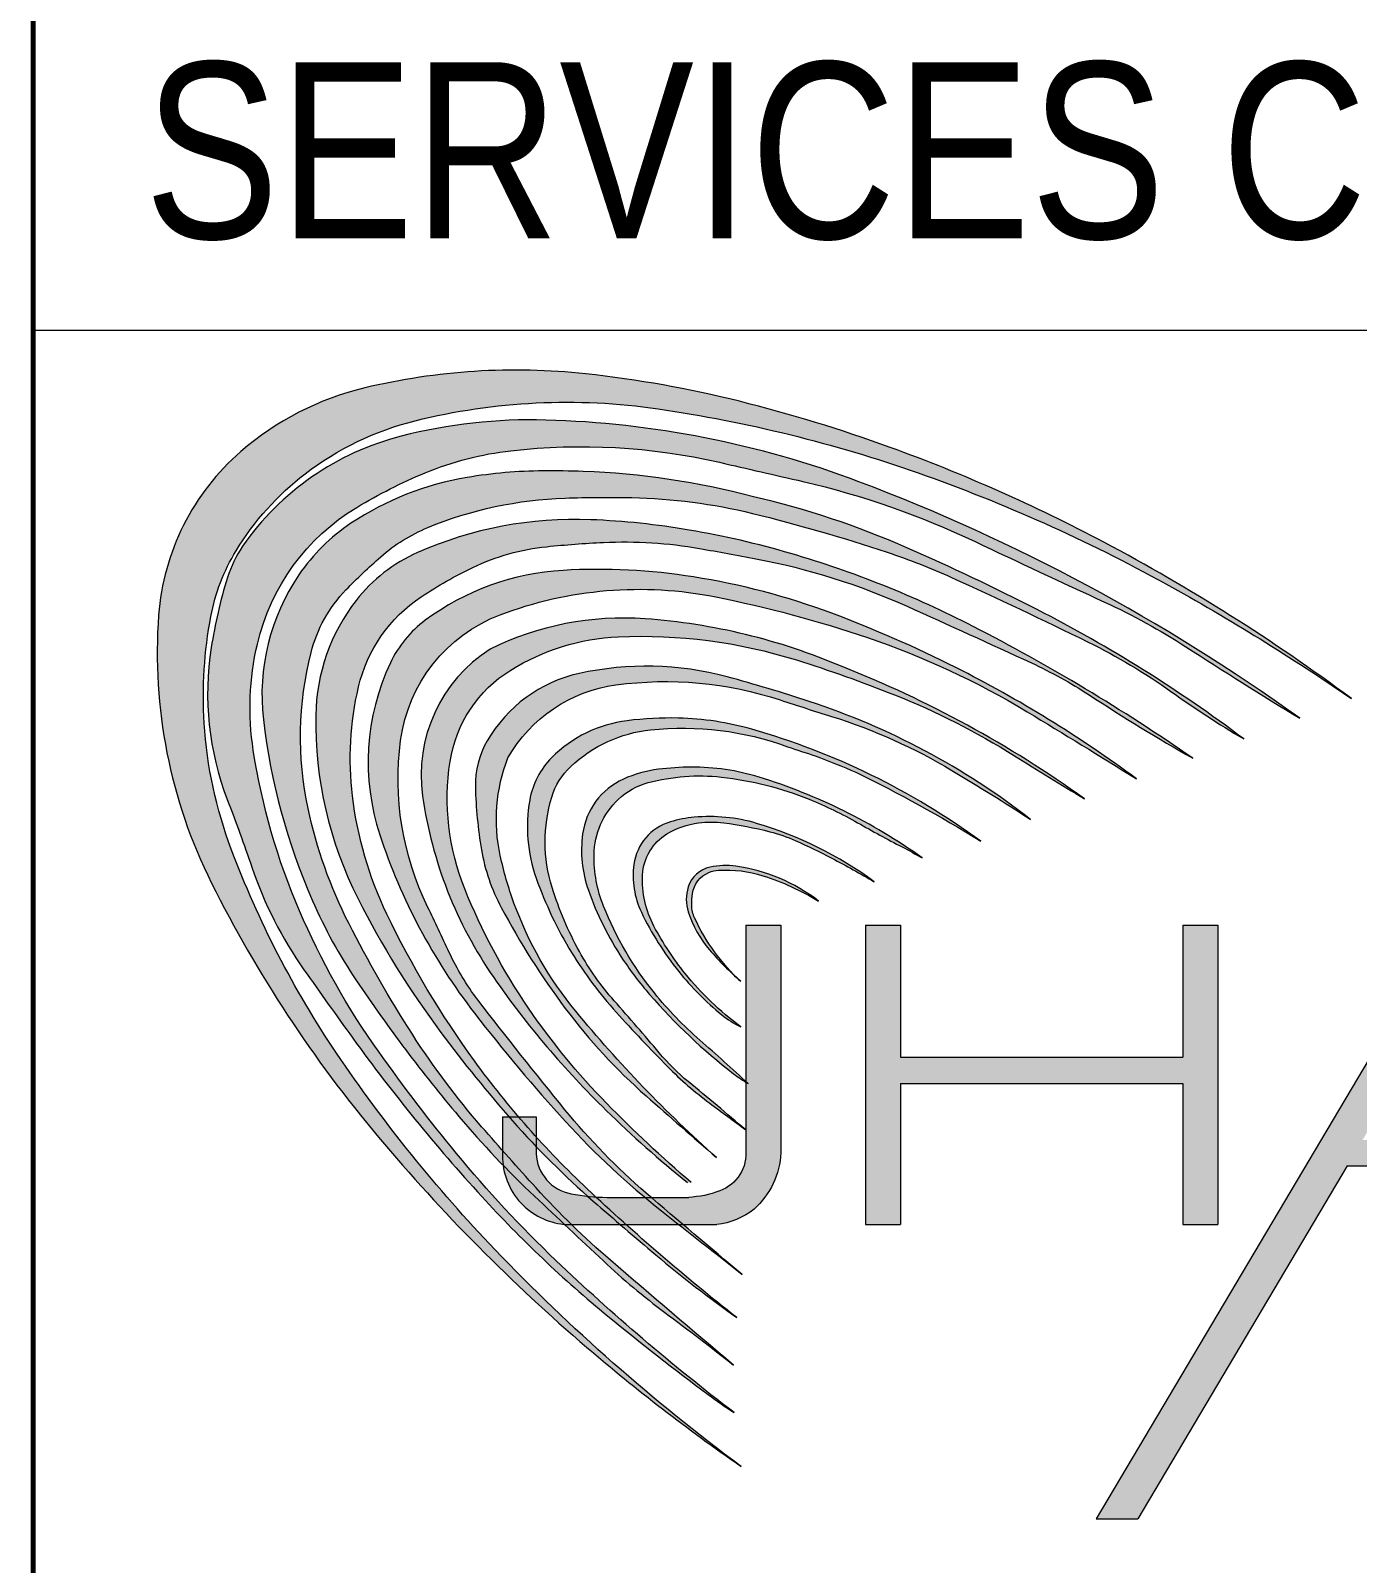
# Model space of a CAD drawing. Header units: millimetres. Extents: x 1112055 to 3390982, y -148532 to 766891.
# Drawn here: x 2588501 to 2590756, y 347184 to 349789 of the extents above; entities that cross this region are included whole.
import ezdxf

# ---------------------------------------------------------------- set-up
doc = ezdxf.new("R2010")
doc.units = ezdxf.units.MM
doc.layers.add('B TITLE BLOCK', color=250, linetype='Continuous', lineweight=0)
doc.layers.add('P_TITLE BLOCK TEXT', color=7, linetype='Continuous', lineweight=9)
doc.layers.add('FORMAT TEXT', color=7, linetype='Continuous')
doc.styles.add('SWINC', font='swissc.ttf')

msp = doc.modelspace()

# ---------------------------------------------------------------- hatches: boundary and pattern name
at = {"layer": 'P_TITLE BLOCK TEXT'}
h = msp.add_hatch(color=132, dxfattribs=at)
edge = h.paths.add_edge_path()
edge.add_arc((2588782.150904506, 346008.5880780807), 3294.831882161956, 53.40738024925768, 62.06814965141446)
edge.add_arc((2588985.570584349, 346392.2650954843), 2860.56512102442, 62.06814965141255, 70.03317482809845)
edge.add_arc((2589079.788888249, 346651.5948575062), 2584.650253247145, 70.03317482809624, 75.97859343030217)
edge.add_arc((2589234.749149496, 347272.1187753329), 1945.070222947832, 75.97859343029504, 83.7960061142994)
edge.add_arc((2589325.784611135, 348109.5707364266), 1102.684775295024, 83.79600611433271, 103.4628344697669)
edge.add_arc((2589185.181802552, 348696.9016765479), 498.7586349412244, 103.4628344698398, 130.8945988032239)
edge.add_arc((2589125.915626573, 348765.3334555998), 408.2302526531981, 130.8945988031885, 175.7468558291773)
edge.add_arc((2589588.607413733, 348730.9239853006), 872.1997576332254, 175.746855829192, 206.5994891066179)
edge.add_arc((2590784.16680459, 349329.6021974377), 2209.277862591731, 206.5994891066208, 220.0351460704732)
edge.add_arc((2591438.415856379, 349879.2665825957), 3063.77933015601, 220.0351460704701, 229.4516176688158)
edge.add_arc((2591585.202859681, 350050.8384967225), 3289.574250511918, 229.451617668814, 235.2209120167644)
edge.add_arc((2591666.300317936, 349992.3962151041), 3289.35013327552, 223.75051035085, 233.4797225032668, ccw=False)
edge.add_arc((2591113.156054673, 349462.8663373382), 2523.60182774345, 214.0067101927376, 223.7505103507841, ccw=False)
edge.add_arc((2590407.194274182, 348986.5688000021), 1671.990778263292, 200.6184789275923, 214.0067101927408, ccw=False)
edge.add_arc((2589533.475038627, 348657.8376886834), 738.4762116299345, 183.5449206794397, 200.6184789276088, ccw=False)
edge.add_arc((2589531.208212229, 348657.697259691), 736.2050396320735, 169.3544634026401, 183.5449206794448, ccw=False)
edge.add_arc((2589134.352997432, 348732.2931956454), 332.3998698130462, 148.6346277784486, 169.3544634026329, ccw=False)
edge.add_arc((2589259.807745783, 348655.8193229778), 479.3255213661527, 127.5536660419794, 148.6346277784788, ccw=False)
edge.add_arc((2589277.398772439, 348632.9386569636), 508.1867253707376, 103.94398023848731, 127.5536660419516, ccw=False)
edge.add_arc((2589412.85785209, 348087.3700958235), 1070.320354641527, 81.67138494385972, 103.9439802384972, ccw=False)
edge.add_arc((2589224.970790174, 346803.9386975692), 2367.431645955306, 70.63499127281801, 81.67138494385239, ccw=False)
edge.add_arc((2589088.697239419, 346416.21335333), 2778.407829208484, 61.11113101054349, 70.6349912728283, ccw=False)
edge.add_arc((2588618.46216991, 345563.9927231825), 3751.753103535807, 55.4482390634318, 61.11113101054292, ccw=False)
h = msp.add_hatch(color=132, dxfattribs=at)
edge = h.paths.add_edge_path()
edge.add_arc((2588762.98785716, 345987.7163046324), 3244.032559525483, 54.2476176802861, 69.31180215863084)
edge.add_arc((2589331.470329627, 347493.0992398403), 1634.886791382838, 69.31180215862862, 88.41161020678418)
edge.add_arc((2589352.021766569, 348234.2327656434), 893.4683773739292, 88.41161020676854, 104.299162341918)
edge.add_arc((2589247.522800331, 348644.2235860141), 470.3696811656284, 104.2991623419577, 145.1882889090288)
edge.add_arc((2589060.757208884, 348783.4958964319), 237.6467064481397, 147.0513518631134, 161.3344706506114)
edge.add_arc((2589698.789177739, 348598.9033759296), 901.6743020117268, 163.1975336048336, 170.9660011900473)
edge.add_arc((2589301.448547142, 348662.0776651453), 499.3428869503619, 170.9660011900535, 201.0952379920816)
edge.add_arc((2585990.277649617, 347384.7193170546), 3049.670646697038, 18.79786891564919, 21.095237992080513, ccw=False)
edge.add_arc((2589530.562756871, 348589.7837387157), 690.0885569076004, 198.7978689156404, 215.0918986736582)
edge.add_arc((2597409.373078293, 354125.4402530124), 10319.16666050707, 215.091898673657, 215.8857887100316)
edge.add_arc((2591504.573902846, 349853.3101331331), 3030.974219063337, 215.8857887100279, 222.4444580678758)
edge.add_arc((2590800.940228292, 349209.8023738973), 2077.453068718892, 222.444458067876, 230.6113169813304)
edge.add_arc((2592376.458100867, 351128.6418275333), 4560.234052943814, 230.6113169813325, 233.3279145232606)
edge.add_arc((2590149.829737878, 348138.3513504626), 832.0024340529023, 233.3279145232798, 237.0330179159908)
edge.add_arc((2591924.19167982, 350355.8565506134), 3668.836865788971, 226.396320609743, 232.62480690978862, ccw=False)
edge.add_arc((2590794.535686553, 349169.753424311), 2030.861502923188, 219.3977118789385, 226.3963206098008, ccw=False)
edge.add_arc((2591670.420656253, 349889.1548722544), 3164.313276694834, 215.4741100902666, 219.3977118789339, ccw=False)
edge.add_arc((2590149.787416512, 348805.5341067904), 1297.080186491167, 203.2559197460728, 215.4741100902674, ccw=False)
edge.add_arc((2589995.168557673, 348739.0856778616), 1128.787628080866, 188.8184660672456, 203.2559197460744, ccw=False)
edge.add_arc((2589347.586399939, 348638.6209389874), 473.4588443600007, 166.8091135261326, 188.8184660672515, ccw=False)
edge.add_arc((2589246.714513353, 348662.2632995728), 369.8533487658024, 121.1077422017205, 166.8091135260995, ccw=False)
edge.add_arc((2589501.79365558, 348239.5429316741), 863.5717687465384, 112.4718728956214, 121.10774220173971, ccw=False)
edge.add_arc((2589379.284704727, 348535.7168576633), 543.0605560453265, 96.52507807220661, 112.4718728955431, ccw=False)
edge.add_arc((2589437.128614762, 348029.9954720102), 1052.079256912752, 77.10621375622361, 96.52507807220258, ccw=False)
edge.add_arc((2576028.779972215, 289456.881308481), 61140.29370978149, 76.96954675787367, 77.10621375622361, ccw=False)
edge.add_arc((2589490.073493, 347623.0832265029), 1436.747175082146, 64.59019371594559, 76.96954675787362, ccw=False)
edge.add_arc((2598894.793450112, 367420.6318874228), 20481.09237295829, 244.5901937159455, 245.2703384407892)
edge.add_arc((2589860.299268488, 347804.9880989332), 1115.100957232093, 57.15566881064939, 65.27033844077931, ccw=False)
edge.add_arc((2595438.467011481, 356445.9199608318), 9169.920132239771, 237.1556688106475, 238.5822244072819)
h = msp.add_hatch(color=132, dxfattribs=at)
edge = h.paths.add_edge_path()
edge.add_arc((2589114.452402453, 346661.4925595743), 2408.411228814119, 53.01612924513843, 62.88470590878565)
edge.add_arc((2588344.699134403, 345158.2523886951), 4097.272118597428, 62.88470590886767, 66.31099627690693)
edge.add_arc((2589393.459096299, 347548.6406460648), 1486.936224764381, 66.31099627691509, 76.9171029981941)
edge.add_arc((2589392.895188595, 347723.8759947796), 1316.991160443424, 75.16724703513815, 87.92433128887261)
edge.add_arc((2589384.541859417, 347493.3955197948), 1547.62296105737, 87.92433128887251, 90.44793256673738)
edge.add_arc((2589378.892653953, 348215.9798110217), 825.0165872663348, 90.44793256671844, 99.46315152081395)
edge.add_arc((2589326.666944513, 348529.3061008167), 507.3675850527861, 99.46315152081914, 123.6125298632298)
edge.add_arc((2589225.389192176, 348681.6690738741), 324.4149718585296, 123.6125298633053, 145.7118384992442)
edge.add_arc((2589256.569722442, 348660.408597396), 362.1539878447131, 145.7118384992209, 186.6728121483949)
edge.add_arc((2589970.0550281, 348743.8806434157), 1080.505478320134, 186.6728121483796, 203.6550427976609)
edge.add_arc((2589773.690822124, 348657.8664874024), 866.128855472154, 203.6550427976902, 213.9289290409071)
edge.add_arc((2591265.601308477, 349661.4825156862), 2664.19504766718, 213.9289290409087, 220.1424188926592)
edge.add_arc((2590457.945594187, 348980.3506656359), 1607.668498088226, 220.1424188926511, 226.815272252253)
edge.add_arc((2462436.973294669, 212579.0204873038), 185461.0146718512, 46.765628140033584, 46.81527225225312, ccw=False)
edge.add_arc((2590280.822290519, 348555.3324352558), 1176.621235380442, 226.7656281400085, 233.4091527490843)
edge.add_arc((2586800.880465264, 343868.0226578032), 4661.26091972926, 51.60004897864178, 53.40915274908309, ccw=False)
edge.add_arc((2604141.027281797, 364699.2935163985), 22444.27954750775, 229.2381174641755, 229.9402789040416, ccw=False)
edge.add_arc((2590442.099010327, 348807.570595168), 1463.157242160204, 222.3327286225255, 229.2381174643248, ccw=False)
edge.add_arc((2593662.91480612, 351741.6523302847), 5820.047190131481, 220.9611253449949, 222.332728622525, ccw=False)
edge.add_arc((2590307.557080043, 348828.8789005561), 1376.774238479745, 212.7878394635956, 220.9611253449969, ccw=False)
edge.add_arc((2590916.855240686, 349221.3617677363), 2101.541131767662, 206.8507668105024, 212.7878394635885, ccw=False)
edge.add_arc((2589761.820837254, 348636.6267782188), 806.9294212149398, 192.1376993457801, 206.8507668105005, ccw=False)
edge.add_arc((2589540.305639073, 348588.9855622826), 580.3490414823364, 165.7026492173356, 192.137699345802, ccw=False)
edge.add_arc((2589208.187641109, 348673.6250245527), 237.6156127902702, 135.9985851138325, 165.702649217316, ccw=False)
edge.add_arc((2589742.05180032, 348158.0529203607), 979.7918284640837, 131.2171625217567, 135.9985851138116, ccw=False)
edge.add_arc((2589285.641937542, 348679.0907117465), 287.1228289353871, 112.3874090602524, 131.2171625218077, ccw=False)
edge.add_arc((2589431.766471929, 348324.3447691546), 670.7855236858168, 91.89429604946292, 112.38740906022659, ccw=False)
edge.add_arc((2589480.339327954, 346855.7223970307), 2140.210919631951, 88.85882096968459, 91.89429604946218, ccw=False)
edge.add_arc((2589504.216695116, 348054.3874774145), 941.3080446711489, 76.24362541447539, 88.85882096968322, ccw=False)
edge.add_arc((2589024.636830432, 346095.4503646164), 2958.095455009687, 71.62296314053322, 76.2436254144788, ccw=False)
edge.add_arc((2589608.556609416, 347853.1296495206), 1105.961880756275, 65.54379506612321, 71.62296314056448, ccw=False)
edge.add_arc((2586490.990243259, 340998.3744826558), 8636.359509368462, 63.83661002077838, 65.5437950661219, ccw=False)
edge.add_arc((2589856.222139922, 347848.4742062999), 1004.279062842846, 54.49647087519293, 63.8366100207848, ccw=False)
edge.add_arc((2591455.570841255, 350090.3862834114), 1749.642873218573, 234.4964708751733, 239.3390621587317)
h = msp.add_hatch(color=132, dxfattribs=at)
edge = h.paths.add_edge_path()
edge.add_arc((2588576.799013203, 345809.8990662948), 3336.447146081525, 55.28720005186529, 62.77266649209104)
edge.add_arc((2589298.756485189, 347213.0294926538), 1758.474527585146, 62.77266649213992, 73.66009049672924)
edge.add_arc((2589363.317238684, 347433.2405337482), 1528.994695114379, 73.66009049673525, 80.30206210325413)
edge.add_arc((2589401.593435739, 347657.2140453618), 1301.774094890692, 80.30206210324015, 87.71879765214183)
edge.add_arc((2589426.913149023, 348292.8201220948), 665.663905803008, 87.71879765215539, 113.7335407099743)
edge.add_arc((2589267.483599728, 348655.4338729235), 269.549637590626, 113.7335407100428, 142.1411216385968)
edge.add_arc((2589312.995810803, 348620.0560140943), 327.1947089593181, 142.1411216386262, 179.0839824051902)
edge.add_arc((2589650.581303896, 348614.6583983608), 664.8233502239143, 179.083982405194, 206.9126001335007)
edge.add_arc((2590461.094417039, 349026.0793142609), 1573.778066710031, 206.9126001335146, 216.6660081225248)
edge.add_arc((2591069.251239175, 349478.824429243), 2331.955393880716, 216.6660081225276, 221.4175533272257)
edge.add_arc((2590431.543322558, 348916.2619574365), 1481.574348942697, 221.4175533272245, 228.8969356126009)
edge.add_arc((2595049.443636494, 354209.2889790921), 8505.899110893688, 228.8969356125978, 229.84112364742)
edge.add_arc((2590912.979586181, 349307.3124508022), 2091.874732748725, 229.8411236474246, 234.6107852575575)
edge.add_arc((2592014.066092329, 350547.3485614225), 3744.772394710423, 226.7327607072961, 231.863239097975, ccw=False)
edge.add_arc((2590511.690277623, 348951.2385853802), 1552.809770884547, 216.012105859486, 226.7327607073685, ccw=False)
edge.add_arc((2590556.460585278, 348983.7805727601), 1608.157412116008, 205.6454571080764, 216.0121058594789, ccw=False)
edge.add_arc((2589682.907975965, 348564.3918149477), 639.1470450815284, 186.8155097429075, 205.6454571080976, ccw=False)
edge.add_arc((2589578.654065097, 348551.9316654034), 534.1511725043, 166.8301474618921, 186.8155097428888, ccw=False)
edge.add_arc((2589305.339502898, 348615.8853139181), 253.45397076639, 123.58637095542869, 166.8301474618788, ccw=False)
edge.add_arc((2589563.128291765, 348227.6816873038), 719.4551675146752, 115.5585784403805, 123.58637095542551, ccw=False)
edge.add_arc((2589417.539546165, 348532.11344887), 382.0017925207326, 95.85490133411099, 115.5585784403803, ccw=False)
edge.add_arc((2589558.421581805, 347158.250833593), 1763.068855928136, 92.7148386940309, 95.85490133412219, ccw=False)
edge.add_arc((2589510.107198504, 348177.1468287156), 743.0280094381598, 80.06109503447539, 92.71483869401328, ccw=False)
edge.add_arc((2588397.181677921, 341825.8372799053), 7191.108049200992, 79.28571113577192, 80.06109503447573, ccw=False)
edge.add_arc((2589520.881250187, 347764.7305542174), 1146.841836304512, 65.80530353127023, 79.28571113577738, ccw=False)
edge.add_arc((2580568.419535066, 327839.6673027457), 22990.71320417312, 65.22654519456478, 65.80530353126977, ccw=False)
edge.add_arc((2589880.180976058, 348016.7106414089), 768.6075653230674, 56.83056846318078, 65.22654519454659, ccw=False)
edge.add_arc((2592148.955269305, 351487.8016045497), 3378.17543696994, 236.8305684631811, 240.3307255067283)
h = msp.add_hatch(color=132, dxfattribs=at)
edge = h.paths.add_edge_path()
edge.add_arc((2589123.643642646, 346821.3939564879), 2111.229081206957, 53.45077465836557, 63.24895756192379)
edge.add_arc((2589123.643642564, 346821.3939563369), 2111.22908138429, 63.24895756192669, 69.50129580793718)
edge.add_arc((2589439.134608194, 347665.2710550715), 1210.305606733549, 69.50129580793288, 81.0246655039673)
edge.add_arc((2589465.238665425, 347830.5460465893), 1042.981834898679, 81.02466550398422, 93.23353139608206)
edge.add_arc((2589430.918336791, 348438.0310617212), 434.5281155607025, 93.23353139606027, 126.5489646332064)
edge.add_arc((2589286.592999177, 348632.7273634917), 192.1720696251565, 126.5489646331453, 154.7327908248584)
edge.add_arc((2589470.558497855, 348545.896045937), 395.6001463872281, 154.7327908248444, 198.2173147103045)
edge.add_arc((2590056.304499424, 348738.6756981983), 1012.254322308327, 198.217314710292, 217.7196306197726)
edge.add_arc((2591606.384132509, 349937.5619425824), 2971.865277545981, 217.7196306197807, 222.3629290591741)
edge.add_arc((2590417.798611703, 348853.6436252606), 1363.258905897599, 222.3629290591775, 231.7364027694779)
edge.add_arc((2623175.02160051, 390385.7064847146), 54258.89108190915, 231.7364027694789, 231.9209567121595)
edge.add_arc((2595733.622728774, 354968.421083789), 9458.485049507482, 229.1543371190405, 230.450308938883, ccw=False)
edge.add_arc((2590299.397239082, 348682.9445184189), 1149.572826678395, 219.2765559648438, 229.1543371190196, ccw=False)
edge.add_arc((2595624.145082268, 353037.5629821302), 8028.209432721764, 217.5748957151375, 219.2765559648443, ccw=False)
edge.add_arc((2589592.344863962, 348396.6602777552), 417.6515172339922, 204.6714784584379, 217.5748957151727, ccw=False)
edge.add_arc((2585859.618225547, 346682.0485570381), 3690.041449624872, 24.67147845843877, 26.00574068750135)
edge.add_arc((2589621.606283661, 348517.3593466851), 495.7583358440889, 172.4000021791179, 206.0057406875469, ccw=False)
edge.add_arc((2589393.737729384, 348547.7634943986), 265.8703408814833, 110.8295050099585, 172.4000021790949, ccw=False)
edge.add_arc((2589535.39758957, 348175.418994916), 664.2519949290569, 78.67766828734352, 110.8295050099347, ccw=False)
edge.add_arc((2589259.527261517, 346797.6178878358), 2069.399790922475, 71.27996263670212, 78.67766828735802, ccw=False)
edge.add_arc((2589476.424319248, 347437.6754828427), 1393.590602926963, 58.949448242059816, 71.27996263671179, ccw=False)
edge.add_arc((2584114.700070853, 338532.0752995239), 11788.67605427271, 57.89011606814972, 58.94944824206061, ccw=False)
h = msp.add_hatch(color=132, dxfattribs=at)
edge = h.paths.add_edge_path()
edge.add_line((2589617.550031981, 347831.2897381483), (2589624.047969374, 347831.2897381483))
edge.add_arc((2591144.998291594, 349597.5265018019), 2330.854390124467, 224.4152357703004, 229.2674421493873, ccw=False)
edge.add_arc((2590332.109529598, 348801.0634531273), 1192.811540630196, 214.3545270102474, 224.415235770344, ccw=False)
edge.add_arc((2590220.966611848, 348725.0918030051), 1058.184501048134, 201.8986111304302, 214.3545270101991, ccw=False)
edge.add_arc((2589621.209676213, 348484.0079483213), 411.786940077006, 171.2118722930004, 201.8986111306264, ccw=False)
edge.add_arc((2589434.320655868, 348512.9002450721), 222.6777897483009, 121.70418698987629, 171.2118722928182, ccw=False)
edge.add_arc((2589517.733434157, 348377.8655204842), 381.3978843390646, 92.64938196631499, 121.7041869898066, ccw=False)
edge.add_arc((2589540.552129996, 347884.7380587304), 875.0530133658667, 72.56091565515271, 92.64938196650161, ccw=False)
edge.add_arc((2589084.158122114, 346431.8568901301), 2397.931597002013, 68.33645517902733, 72.56091565516198, ccw=False)
edge.add_arc((2589506.217825627, 347494.4135090287), 1254.620195113489, 57.85118426067561, 68.33645517893183, ccw=False)
edge.add_arc((2594048.403985707, 354721.5928234162), 7281.396203373105, 237.8511842608815, 238.9481287370371)
edge.add_arc((2589182.034608733, 346937.1329045738), 1903.909989714561, 54.31799968908161, 68.47983176015022)
edge.add_arc((2589470.620523972, 347749.5288081426), 1042.704399368187, 66.85630585585135, 85.85399925657502)
edge.add_arc((2589508.930079478, 348278.0244733247), 512.8220632172741, 85.85399925656004, 116.2518230928179)
edge.add_arc((2589419.186276597, 348523.9157159539), 254.1746617446206, 122.6386322867806, 188.0987234821168)
edge.add_arc((2589879.290277677, 348589.3877538621), 718.913598733117, 188.098723482189, 214.7424679282329)
edge.add_arc((2590553.866740984, 349057.2267530756), 1539.844006280211, 214.7424679281972, 225.7640883251237)
edge.add_arc((2590910.498378217, 349423.4995115458), 2051.060064590192, 225.7640883252621, 230.9217965040516)
h = msp.add_hatch(color=132, dxfattribs=at)
edge = h.paths.add_edge_path()
edge.add_arc((2589435.670852623, 347466.2958182838), 1245.191279398661, 52.08510123109208, 71.80500871354096)
edge.add_arc((2588992.821276224, 346118.9642310585), 2663.43602317637, 71.80500871358414, 74.9371066186913)
edge.add_arc((2589547.681687627, 348180.6762734621), 528.3653868882061, 74.93710661871977, 102.4675891183725)
edge.add_arc((2589485.534378915, 348461.7570289444), 240.4961820684704, 102.4675891185265, 150.025836448713)
edge.add_arc((2589406.663701198, 348507.2456279851), 149.4478627719807, 150.0258364487284, 181.2845138723814)
edge.add_arc((2589984.340786306, 348520.1987386555), 727.2701518363601, 181.2845138723712, 189.7474603923822)
edge.add_arc((2589590.027497638, 348452.4613172953), 327.1810019331071, 189.7474603924134, 208.0002640887348)
edge.add_arc((2590463.684380799, 348916.9980874543), 1316.661047373596, 208.0002640887402, 216.8454368057396)
edge.add_arc((2590201.133546974, 348720.2600447519), 988.5775247823583, 216.8454368057587, 228.6207560839325)
edge.add_arc((2610652.292124641, 371934.4935220978), 31926.42688620441, 228.6207560839334, 228.9060257595739)
edge.add_arc((2591158.155118245, 349546.5711605925), 2240.871702182028, 219.4514480692677, 228.2904279772956, ccw=False)
edge.add_arc((2589912.06863254, 348521.1489470964), 627.1114207925523, 200.0239070842857, 219.4514480692606, ccw=False)
edge.add_arc((2589909.568306347, 348520.2377211237), 624.4502248530399, 192.3194102271649, 200.0239070842735, ccw=False)
edge.add_arc((2589580.951387267, 348448.4710182564), 288.0880106396563, 158.6643999725124, 192.3194102271357, ccw=False)
edge.add_arc((2589529.922138405, 348429.2490436279), 250.2216828257947, 97.73922979287607, 150.2835099228983, ccw=False)
edge.add_arc((2589580.299503395, 348058.5616960179), 624.3165753040994, 71.77680479684773, 97.73922979255332, ccw=False)
edge.add_arc((2591847.90540955, 354946.1255447655), 6626.929684215984, 251.7768047968465, 252.5678241103891)
edge.add_arc((2589574.809162109, 347706.9156966122), 960.765998645146, 59.164841834613185, 72.56782411040768, ccw=False)
edge.add_arc((2587947.462206734, 344980.8205162909), 4135.644428647244, 56.98458129739669, 59.16484183460568, ccw=False)
h = msp.add_hatch(color=132, dxfattribs=at)
edge = h.paths.add_edge_path()
edge.add_arc((2589388.700369488, 347417.6437227319), 1231.620719628932, 53.79917193803185, 74.0576310209755)
edge.add_arc((2589591.153872122, 348126.3727244455), 494.5425564697548, 74.05763102096311, 88.70665562103672)
edge.add_arc((2589588.939657095, 348028.2985922418), 592.6416805986103, 88.70665562101334, 97.13749609268346)
edge.add_arc((2589542.631674401, 348398.1079740845), 219.9442052137638, 97.13749609277471, 135.0369673458905)
edge.add_arc((2589482.446062995, 348458.2159718242), 134.883760746531, 135.036967345854, 170.189861331595)
edge.add_arc((2589609.423989791, 348436.2599352126), 263.7459407590678, 170.1898613316225, 199.4159961851019)
edge.add_arc((2589987.701771962, 348569.5912895197), 664.8336250945505, 199.4159961850988, 211.5021791769233)
edge.add_arc((2590005.776185242, 348580.6682498362), 686.0322916916408, 211.5021791769072, 222.0730402201978)
edge.add_arc((2591614.320861877, 350032.7256569307), 2853.031758748269, 222.0730402201992, 224.6311614513895)
edge.add_arc((2590017.627563234, 348456.4584060823), 609.3633482953788, 224.6311614513929, 233.5458073493827)
edge.add_arc((2608440.752062462, 373395.5567124874), 31615.33278405326, 233.5458073493828, 233.6839679009711)
edge.add_arc((2579253.626396821, 335485.6991607987), 16251.76938575226, 49.92232914479866, 50.37208949815113)
edge.add_arc((2589862.762588751, 348297.2298713795), 382.2045798182834, 219.974673994025, 230.3720894981709, ccw=False)
edge.add_arc((2586667.161009143, 345618.2079425054), 3787.810761996256, 39.97467399401712, 41.74776493043341)
edge.add_arc((2589831.296286382, 348442.0849015297), 453.1835945612471, 208.7369917656594, 221.7477649304244, ccw=False)
edge.add_arc((2589954.318527509, 348509.5408815574), 593.4860573103705, 197.3262203634033, 208.7369917656495, ccw=False)
edge.add_arc((2589637.826595935, 348410.8057119923), 261.9505743502068, 163.1950476221334, 197.3262203633385, ccw=False)
edge.add_arc((2589500.408851351, 348452.3075359666), 118.4025408618783, 133.2193021888979, 163.1950476221176, ccw=False)
edge.add_arc((2589579.607119231, 348368.0268631031), 234.0554589064312, 96.02578422549658, 133.2193021890138, ccw=False)
edge.add_arc((2589609.642452393, 348083.4915542619), 520.1716297489293, 69.94961683806969, 96.02578422542621, ccw=False)
edge.add_arc((2590033.065462317, 349243.6614038844), 714.8510928425462, 249.949616838133, 253.9176478194578)
edge.add_arc((2589103.499188045, 346649.6243065865), 2042.649401597347, 66.92861449592073, 69.01444899371262, ccw=False)
edge.add_arc((2588859.076770028, 346390.2437673669), 2380.25960131477, 58.12212091341269, 63.96105235790469, ccw=False)
h = msp.add_hatch(color=132, dxfattribs=at)
edge = h.paths.add_edge_path()
edge.add_arc((2589456.522036064, 347600.9593309688), 962.0052448493797, 54.40415380801941, 72.89465886731801)
edge.add_arc((2589626.321613428, 348152.7184617728), 384.7097963150447, 72.89465886729917, 90.33272499461438)
edge.add_arc((2589626.843865535, 348062.7868199298), 474.6429545669161, 90.33272499457308, 97.0688833137382)
edge.add_arc((2589593.764981812, 348329.5410240813), 205.8455996976658, 97.06888331375157, 114.3860548472819)
edge.add_arc((2589558.231390134, 348407.9250974466), 119.7834181424636, 114.3860548472231, 172.3731700212582)
edge.add_arc((2589643.508875737, 348396.5060050354), 205.8220444813511, 172.3731700214133, 199.3428935672428)
edge.add_arc((2589948.257807583, 348503.4837547753), 528.8021528465007, 199.3428935671713, 213.5415274181781)
edge.add_arc((2589994.419601272, 348534.0857177453), 584.1861878644546, 213.5415274181662, 220.9844170734551)
edge.add_arc((2590297.73167588, 348797.6060865677), 985.9836485232065, 220.9844170734643, 232.4085544282516)
edge.add_arc((2589837.397577435, 348199.6654223196), 231.3708205348363, 232.4085544282368, 239.7843643084275)
edge.add_arc((2586671.920907126, 344676.7879173491), 4509.830531733284, 47.46137804962913, 48.86303749327158)
edge.add_arc((2590061.263417326, 348557.0081881591), 642.2323562243038, 218.9083538298722, 228.8630374935168, ccw=False)
edge.add_arc((2590008.113803742, 348514.1090601156), 573.9299652579682, 201.7874292417053, 218.908353829849, ccw=False)
edge.add_arc((2589686.061443902, 348385.3792614752), 227.1027985922057, 179.1340630967177, 201.7874292417289, ccw=False)
edge.add_arc((2589590.908611183, 348386.8174585659), 131.9390976077793, 133.6215333948957, 179.1340630967553, ccw=False)
edge.add_arc((2589581.671855194, 348396.5097113052), 118.5503925032861, 104.9504250510499, 133.6215333947431, ccw=False)
edge.add_arc((2589638.425091327, 348183.9683184885), 338.5385137063491, 83.71208113015041, 104.9504250510513, ccw=False)
edge.add_arc((2589614.199870189, 347964.1140015501), 559.7234635036444, 67.91761218114061, 83.71208113019537, ccw=False)
edge.add_arc((2589561.289974541, 347833.6976508006), 700.4639395543953, 60.428290541117974, 67.91761218113157, ccw=False)
edge.add_arc((2591097.313570671, 350540.6994711102), 2411.967158957502, 240.4282905411152, 242.4768509611862)
edge.add_arc((2589562.504967271, 347595.2657150559), 909.3605063436254, 60.051972186282285, 62.476850961184596, ccw=False)
h = msp.add_hatch(color=132, dxfattribs=at)
edge = h.paths.add_edge_path()
edge.add_arc((2589549.515963713, 347816.0467850643), 652.7571576286191, 53.77482452011512, 73.4665214246601)
edge.add_arc((2589655.213517823, 348172.1116130405), 281.3353829958167, 73.46652142480097, 95.26531184417212)
edge.add_arc((2589648.790654945, 348241.8067092033), 211.3449579562423, 95.26531184429852, 106.5237001269413)
edge.add_arc((2589613.63887263, 348360.2971320205), 87.75034602797912, 106.5237001272752, 172.3154988673843)
edge.add_arc((2589669.324682754, 348352.7834532598), 143.9407795264713, 172.3154988673656, 205.4996475874697)
edge.add_arc((2589998.609757033, 348509.8418908452), 508.7640421605388, 205.4996475874659, 218.9425185811772)
edge.add_arc((2589998.609756951, 348509.8418907869), 508.7640420627167, 218.942518581195, 230.59366212535)
edge.add_arc((2589770.813886935, 348232.5811958215), 149.9264027742415, 230.5936621254902, 245.3563809870639)
edge.add_arc((2590006.366612207, 348502.9969228458), 504.220748596106, 218.8547993056137, 233.7616415748698, ccw=False)
edge.add_arc((2590006.366612253, 348502.9969228807), 504.2207486600205, 207.9136490482085, 218.8547993056819, ccw=False)
edge.add_arc((2589709.544303766, 348345.7470569569), 168.317484084101, 177.0418109073397, 207.9136490482355, ccw=False)
edge.add_arc((2589627.874891199, 348349.9674108241), 86.53909858819203, 121.2866366245847, 177.0418109073316, ccw=False)
edge.add_arc((2589654.312718221, 348306.4619691938), 137.4476651458821, 97.41777900959431, 121.28663662447741, ccw=False)
edge.add_arc((2589657.937932915, 348278.6170141569), 165.5276171101125, 82.58222099040279, 97.41777900959949, ccw=False)
edge.add_arc((2589594.175884236, 347788.8663292818), 659.4115429302426, 75.64489222990318, 82.58222099042132, ccw=False)
edge.add_arc((2589688.89736806, 348158.9858237156), 277.3636406251985, 66.15815399286612, 75.64489222989062, ccw=False)
edge.add_arc((2589388.699141514, 347479.6894453113), 1020.036209752909, 62.2863653553668, 66.15815399288073, ccw=False)
edge.add_arc((2589032.306580595, 346801.2539702087), 1786.384923698115, 59.637484416533084, 62.286365355364296, ccw=False)
h = msp.add_hatch(color=132, dxfattribs=at)
edge = h.paths.add_edge_path()
edge.add_arc((2589657.98435336, 348072.3793223272), 299.515779810974, 52.438876092928, 81.89911070127651)
edge.add_arc((2589682.576621545, 348245.1543809084), 124.9993034496994, 81.89911070123233, 102.2464079621247)
edge.add_arc((2589666.71016066, 348318.2529706321), 50.19857884553285, 102.246407961954, 161.9990718889675)
edge.add_arc((2589684.097587518, 348312.603141795), 68.48089758938737, 161.9990718890791, 198.0009281112104)
edge.add_arc((2589797.429619974, 348349.4289809957), 187.6458757268088, 198.0009281109607, 220.6716531574946)
edge.add_arc((2590058.686482591, 348573.9205462082), 532.1043073490772, 220.6716531574818, 228.8148331923927)
edge.add_arc((2589943.326375784, 348427.109954134), 345.7932642890188, 204.951368792315, 227.1815915671103, ccw=False)
edge.add_arc((2589676.354398972, 348302.8946391653), 51.33871622901086, 180.8823689892952, 204.9513687920795, ccw=False)
edge.add_arc((2589756.653771181, 348304.131366869), 131.6476115709464, 171.9576228936544, 180.8823689892889, ccw=False)
edge.add_arc((2589671.416919377, 348316.174919952), 45.56411678448152, 112.30779703257, 171.9576228936771, ccw=False)
edge.add_arc((2589674.108182019, 348309.6154862943), 52.65418480192168, 93.65673225922819, 112.30779703235879, ccw=False)
edge.add_arc((2589683.772349264, 348158.3974193018), 204.1807498445656, 72.28647651721627, 93.65673225906289, ccw=False)
edge.add_arc((2589611.441281596, 347931.9387876636), 441.9102078247264, 58.76836075444862, 72.28647651717381, ccw=False)
for color, points in [(256, [(2589716.861223361, 347874.3889003866), (2589716.861223361, 348268.6330758954), (2589776.448423844, 348268.6330758954), (2589776.448423844, 347882.1636359605, -0.1971644618703633), (2589731.277268894, 347786.2530203593, -0.1370125281294121), (2589667.538910278, 347759.8961444717), (2589413.223970648, 347759.8961444717, -0.1806806632645672), (2589338.229514658, 347792.9968132051, -0.1938255351077862), (2589303.53281887, 347871.8050342957), (2589303.53281887, 347942.8841421432), (2589360.341907632, 347942.8841421432), (2589360.341907632, 347880.8372702962, 0.3491660753473304), (2589420.089202681, 347812.222365132, 0.0418260561423153), (2589480.983528276, 347806.1799268426), (2589619.785524026, 347806.1799268426, 0.0753803811725278), (2589672.511259407, 347817.0526975388, 0.2867859399539136)]), (7, [(2590519.095134209, 348268.6330758954), (2590459.507933725, 348268.6330758954), (2590459.507933725, 348044.3325486663), (2589979.913559811, 348044.3325486663), (2589979.913559811, 348268.6330758954), (2589920.326359328, 348268.6330758954), (2589920.326359328, 347759.8961444717), (2589979.913559811, 347759.8961444717), (2589979.913559811, 347999.981660987), (2590459.507933725, 347999.981660987), (2590459.507933725, 347759.8961444717), (2590519.095134209, 347759.8961444717)])]:
    msp.add_hatch(color=color, dxfattribs=at).paths.add_polyline_path(points)
h = msp.add_hatch(color=7, dxfattribs=at)
h.paths.add_polyline_path([(2590996.764606295, 348268.6330758954), (2590911.208182432, 348268.6330758954), (2590312.441885826, 347259.6030111538), (2590383.040203763, 347259.6030111538), (2590739.048731837, 347859.5421028852), (2591168.924056889, 347859.5421028852), (2591524.932584965, 347259.6030111538), (2591595.530902901, 347259.6030111538)])
h.paths.add_polyline_path([(2590953.986394357, 348221.7511396254), (2591142.605894833, 347903.8929905533), (2590765.366893895, 347903.8929905533)], flags=16)

# ---------------------------------------------------------------- linework, layer by layer
at = {"layer": 'B TITLE BLOCK', "color": 250, "lineweight": 0}
msp.add_line((2598491.523438752, 349279.4940675698), (2588505.445615703, 349279.4940675698), dxfattribs=at)
at = {"layer": 'B TITLE BLOCK', "color": 250, "lineweight": 0, "const_width": 8.326599176357623}
for points in [[(2588505.445615703, 330841.767855446), (2598491.523438752, 330841.767855446), (2598491.523438752, 383956.9221577495), (2588505.445615703, 383956.9221577495)], [(2598491.523438752, 330841.767855446), (2588505.445615703, 330841.767855446), (2588505.445615703, 349888.8257323414), (2598491.523438752, 349888.8257323414)]]:
    msp.add_lwpolyline(points, close=True, dxfattribs=at)
at = {"layer": 'P_TITLE BLOCK TEXT', "color": 132}
for points in [[(2590746.270894527, 348653.989710447, 0.0378077344590599), (2590325.5194203, 348919.5897538217, 0.0347679777517854), (2589962.38490423, 349080.8830668742, 0.0259476034711019), (2589706.00931338, 349159.2361617483, 0.0341231325262742), (2589444.950270786, 349205.7975647886, 0.0860239859578199), (2589069.063522193, 349181.9549941175, 0.1202685463825944), (2588858.659707705, 349073.9209035236, 0.1982422965544351), (2588718.809592356, 348795.6091237227, 0.1354391661309318), (2588808.722822788, 348340.3955714518, 0.0586913647724932), (2589092.633200957, 347908.4678822117, 0.0411102443579723), (2589446.683775117, 347551.231552706, 0.0251786142158179), (2589708.78423302, 347348.9221606528, -0.0424772162099488), (2589290.212583958, 347717.7464882828, -0.0425409834133469), (2589021.160605969, 348051.4410904419, -0.058483720823887), (2588842.301173589, 348397.7880714566, -0.0746355753155785), (2588796.41180614, 348612.176912794, -0.0619967981424928), (2588807.674114658, 348793.6982524762, -0.0906544603941746), (2588850.528208647, 348905.3052262143, -0.0922433481412321), (2588967.656800701, 349035.8203502438, -0.1033826611895562), (2589154.93944512, 349126.1500325297, -0.09748963543525802), (2589567.894160922, 349146.4023920804, -0.0481926094262887), (2590009.975687578, 349037.4336963003, -0.041579616785334), (2590430.980222803, 348848.8716643043, -0.0247140572276785), (2590746.270894527, 348653.989710447, 0.3374903865144703)], [(2590658.422262636, 348620.409917979, 0.0658247287167134), (2589909.046646073, 349022.5633353125, 0.0835321098018171), (2589376.787888731, 349127.357829985, 0.0694337833072887), (2589131.34861717, 349100.0209051454, 0.1803299053549353), (2588861.333986363, 348912.7488863651, 0.0624026744664062), (2588835.610007321, 348859.553076972, 0.0339093221289556), (2588808.299838979, 348740.4847464213, 0.1322262159305749), (2588835.569896777, 348482.3545395107, -0.0100244993983427), (2588877.282663766, 348367.416168383, 0.0712161484653518), (2588965.910898565, 348193.0590289981, 0.0034640126136177), (2589048.917824425, 348076.6396681462, 0.0286254085562181), (2589267.921337296, 347807.7808574575, 0.0356497353499514), (2589482.634481641, 347604.2242191302, 0.0118539480662082), (2589652.929221201, 347471.0298935942, 0.0161679718986353), (2589697.09091858, 347440.3143802655, -0.0271835911207152), (2589393.919462236, 347699.1506104164, -0.0305466870762123), (2589225.169342848, 347880.7663323195, -0.0171216152086295), (2589093.474063595, 348052.7930419924, -0.0533624770165587), (2588958.094449513, 348293.3965446099, -0.0630787383131954), (2588879.724301334, 348566.0376489834, -0.0963302348745512), (2588886.619666685, 348746.6623575795, -0.2020957094585242), (2589055.630139891, 348978.9307304987, -0.0376989324376342), (2589171.710753094, 349037.5413510148, -0.0696935291840665), (2589317.572343505, 349075.2595825689, -0.08493413319410499), (2589671.894210716, 349055.5469713326, -0.0005963223456894), (2589814.01531155, 349022.8346841884, -0.0540677109372014), (2590106.566957195, 348920.8421616235, 0.0029676999220204), (2590326.787642438, 348817.825075843, -0.0354217290813857), (2590465.083656942, 348741.8370666457, 0.0062246034213168), (2590658.422262636, 348620.409917979, 0.2812547078595315)], [(2590563.328939117, 348585.3432368879, 0.043086421605769), (2590212.164135521, 348805.1981359527, 0.0149511259026391), (2589990.868487978, 348910.2872063891, 0.0463109359686594), (2589730.042815767, 348996.9813298489, 0.0557208411864009), (2589440.595725413, 349040.0030309909, 0.0110117328820507), (2589372.44282403, 349040.9711860969, 0.039356614906263), (2589243.248983503, 349029.7691965068, 0.1057632666975337), (2589045.801600612, 348951.8419276598, 0.0967263996622754), (2588957.352769286, 348864.4299831851, 0.1806536101083485), (2588896.869001912, 348618.3265042347, 0.0742348756008501), (2588980.336104982, 348310.3503193422, 0.0448583382406841), (2589055.037233268, 348174.4244396725, 0.0271181085348288), (2589228.972550713, 347943.9032438493, 0.0291240456547083), (2589357.733197478, 347808.1174627922, -0.000216613306503), (2589474.85522599, 347698.0958153814, 0.0289959667696879), (2589579.442348145, 347610.6082913929, -0.0078938682839309), (2589696.20921612, 347521.0248185248, -0.0030637668376843), (2589486.778993681, 347699.3320012398, -0.0301395640770061), (2589360.465089455, 347822.229447901, -0.0059848197593682), (2589267.879768192, 347926.3389341423, -0.0356778139557991), (2589150.128368948, 348083.3146293627, -0.0259111629145397), (2589041.889729674, 348272.162388774, -0.064286207524478), (2588972.930241935, 348466.960283466, -0.1158589328579628), (2588977.931660816, 348732.3051999074, -0.1303390755169017), (2589037.265349809, 348838.6909198064, -0.0208659192464267), (2589096.452453027, 348895.0695483257, -0.0823456686396722), (2589176.286271045, 348944.5730220858, -0.0896571554847293), (2589409.593200153, 348994.7637163792, -0.0132455331616544), (2589522.963799868, 348995.5088197526, -0.0550998340812782), (2589728.054062588, 348968.6946839248, -0.0201641747863743), (2589957.231794591, 348902.690175132, -0.0265315974663756), (2590066.422147437, 348859.8623999481, -0.0074491377742839), (2590299.041363214, 348749.855131076, -0.040776622862886), (2590439.460318869, 348666.0374532042, 0.0211329357104282), (2590563.328939117, 348585.3432368879, 0.0357585835746127)], [(2590476.782805644, 348552.5148153664, 0.0326731279666143), (2590103.297584075, 348776.6618932978, 0.0475411173020524), (2589793.477259845, 348900.4784605614, 0.028989184821796), (2589620.882363512, 348940.385179811, 0.032372915663399), (2589453.409217655, 348957.9564944502, 0.1140007725764905), (2589158.994255411, 348902.1869261866, 0.1245901757297047), (2589054.667487087, 348820.8615287841, 0.1626044224819583), (2588985.842916588, 348625.2868241921, 0.1220255604088077), (2589057.759644573, 348313.7388622017, 0.0425829814271896), (2589198.719727783, 348086.2987296653, 0.020735498146104), (2589320.498224601, 347936.1388316334, 0.0326465525161286), (2589457.533309788, 347799.8538571136, 0.004119820799626), (2589563.910091022, 347708.5781405637, 0.0208145799941925), (2589701.516933624, 347601.9391371242, -0.022389675201528), (2589447.391179074, 347820.5372042193, -0.0468118300396772), (2589255.633657685, 348038.2544934964, -0.0452639128963585), (2589106.723666731, 348287.7682674505, -0.0823465204409323), (2589048.27751446, 348488.5424737249, -0.0874243059163749), (2589058.551645296, 348673.6319036974, -0.1909581712653705), (2589165.130437761, 348827.025867449, -0.0350421856114033), (2589252.731113615, 348876.7343275939, -0.08618596102083201), (2589378.571713546, 348912.1224981212, -0.0137019653371288), (2589474.913568589, 348919.3408944618, -0.0552685441289128), (2589638.352324049, 348909.0237381605, -0.003383263408553), (2589734.092521087, 348891.5788809542, -0.0588873011385996), (2589990.901305688, 348810.8315746402, -0.0025253150053563), (2590202.251728765, 348714.5845696446, -0.0366507569753303), (2590300.699022172, 348660.0784695983, 0.0152735036876985), (2590476.782805644, 348552.5148153664, -0.0629201268127008)], [(2590380.908420634, 348517.4403919834, 0.0427787047400142), (2590073.938861407, 348706.6597813901, 0.027287742068318), (2589862.966926175, 348798.9402431271, 0.0503225994842608), (2589627.953485927, 348860.7571876183, 0.0533216756531712), (2589406.408423799, 348871.867375763, 0.1463986527442502), (2589172.15269825, 348787.10845647, 0.1235988267382037), (2589112.806611453, 348714.7541626942, 0.1920471537135765), (2589094.786771967, 348422.2227430691, 0.0853008975579228), (2589255.597193563, 348119.3804347269, 0.0202629840465903), (2589410.49823965, 347935.0464311844, 0.0409223150488822), (2589573.559226816, 347783.2536470289, 0.0008052686608892), (2589710.958953215, 347675.2420459277, -0.0056548040903698), (2589547.549369043, 347813.3224946876, -0.0431266584004961), (2589409.513708369, 347955.1911360088, -0.0074250299723591), (2589261.332270569, 348141.9772338317, -0.05636134465456299), (2589212.818215668, 348222.3263651629, 0.0058218830204563), (2589176.04341999, 348299.9885527063, -0.1476927376582874), (2589130.202914479, 348582.9265359319, -0.2753073985482439), (2589299.19734347, 348796.2572641226, -0.1412164961649753), (2589665.809078143, 348826.7434581574, -0.0322897952717829), (2589923.689178645, 348757.5424890596, -0.0538539916416642), (2590195.230197556, 348631.5820444586, -0.0046222414945836), (2590380.908420634, 348517.4403919834, 0.2877834347585102)], [(2590292.55877172, 348483.6157956381, 0.0618714180204724), (2589880.443459997, 348708.3184751528, 0.0830834583273782), (2589546.006207431, 348789.5045113138, 0.1334188230944892), (2589282.100046246, 348737.9533858187, 0.293652777238914), (2589167.54655044, 348488.1077993724, 0.1167818544853694), (2589288.543256489, 348179.6869857346, 0.0481279993468495), (2589479.649528668, 347953.9693287003, 0.0225085474431012), (2589617.550031981, 347831.2897381468, 0.0225085474431012)], [(2589624.047969368, 347831.2897381468, -0.0211749082530986), (2589480.100225206, 347966.2703549861, -0.043926342878963), (2589347.370094186, 348127.9456210788, -0.0544027619906699), (2589239.135101334, 348330.4257122263, -0.1347021090596448), (2589214.257089899, 348546.9211941836, -0.2194420265183996), (2589317.29594546, 348702.3484311316, -0.1274590775205473), (2589500.103712899, 348758.8557291507, -0.0878776383850687), (2589802.798218549, 348719.570236617, -0.0184347739781928), (2589969.367783467, 348660.4169183369, -0.0457825723813956), (2590173.826487605, 348556.66136543, 0.0047863597552386), (2590292.55877172, 348483.6157956381)], [(2590200.82889875, 348448.657506632, 0.0862573058725624), (2589824.484160797, 348649.2267265217, 0.0136672061166786), (2589684.992852396, 348690.8876277998, 0.1207055387438532), (2589433.614304735, 348696.5818987648, 0.210542789138445), (2589277.204373307, 348581.9111897274, 0.1372438025577422), (2589257.25339395, 348503.8954375465, 0.0369433634655682), (2589267.569823169, 348397.0676696778, 0.0798117001863243), (2589301.144527546, 348298.8578094838, 0.0386135205255411), (2589410.018371813, 348127.4512204697, 0.0514247822645962), (2589547.644175761, 347978.4803171861, 0.0012447244168385), (2589667.179744839, 347873.6998500834, -0.038586459038392), (2589427.836200067, 348122.6672217593, -0.0849722655356074), (2589322.866204634, 348306.4183413601, -0.0336298788593933), (2589299.497078541, 348387.0041655909, -0.1479124227632604), (2589312.607388735, 348553.2860950645, -0.2333710190312352), (2589496.226118244, 348677.1915143357, -0.1137695312047775), (2589775.535453573, 348651.566004559, 0.0034514865725245), (2589862.632195273, 348623.5558690507, -0.0585483046381864), (2590067.268844337, 348531.8731291692, -0.0095134682247128), (2590200.82889875, 348448.657506632, -24.13060834643169)], [(2590116.116910578, 348411.502250268, 0.0886251486592538), (2589726.990039521, 348601.8944124686, 0.0640056179999628), (2589602.316291478, 348620.7892902673, 0.03680308393207701), (2589515.303417252, 348616.3477957664, 0.1668917192826076), (2589387.00732339, 348553.5316363014, 0.1545977211956719), (2589349.534604427, 348481.1979886492, 0.1282188623102261), (2589360.67731064, 348348.5843349764, 0.0527848638077346), (2589420.851132979, 348222.1951148868, 0.0461568189529663), (2589496.54043897, 348120.9735033463, 0.0111623731079593), (2589583.977755564, 348028.3561582903, 0.0389171099998293), (2589655.556096505, 347966.3278691522, 0.0006028392034238), (2589716.929588442, 347921.1040391242, 0.0019624522720053), (2589618.992792743, 348002.8548938683, -0.0453984340430716), (2589569.868328446, 348051.6829448814, 0.0077367230542679), (2589493.183551951, 348140.3314439006, -0.0568312736229374), (2589433.928625462, 348224.1988936352, -0.0498300647248411), (2589387.762130701, 348332.7937473524, -0.1500361842849378), (2589387.062748846, 348486.5394323365, -0.1315448342799971), (2589419.327661993, 348538.5919633728, -0.1637272385578025), (2589555.036911725, 348600.7891082118, -0.1142722782360999), (2589787.981387473, 348572.1363625052, 0.0173155316083623), (2589835.038336088, 348556.7863481324, -0.0091014212050896), (2589903.967923247, 348528.8971398321, -0.0254826583343135), (2590116.116910578, 348411.502250268, 0.2674090474435545)], [(2590016.470676865, 348383.2071246929, 0.0808555614879386), (2589739.476083965, 348520.4108511184, 0.076235091835405), (2589624.087559772, 348537.4217713318, 0.0294005021726188), (2589568.433100625, 348533.8219745149, 0.0757045452128587), (2589508.774880964, 348517.0219395738, 0.2585576043595901), (2589439.507636029, 348423.8228166203, 0.1182238451661592), (2589449.304816159, 348328.3334501442, 0.0620326123854331), (2589507.508846667, 348211.2987614639, 0.0324871545004376), (2589553.424468282, 348150.9450193462, 0.0498885296752057), (2589696.255160914, 348016.3316424086, 0.0321941576335811), (2589720.958873857, 347999.7292202344, 0.0061159693252056), (2589638.763639335, 348073.3178564642, -0.04346283786959899), (2589561.509293267, 348153.6371246616, -0.0748434044459511), (2589475.181215241, 348301.0868520425, -0.0991671255190659), (2589458.984581812, 348388.8114376169, -0.2012382216097725), (2589499.884928172, 348482.3298379048, -0.1257580476923183), (2589551.087847386, 348511.0471026984, -0.0929359445441508), (2589675.503429451, 348520.4702086775, -0.0690256846953194), (2589824.62199518, 348482.7785221336, -0.0326899674157771), (2589906.97767183, 348442.9182566235, 0.008938769126621999), (2589982.726778966, 348401.7086203381, -0.0105809244852863), (2590016.470676865, 348383.2071246929, 0.2674631456662095)], [(2589935.269454299, 348342.6264574154, 0.0861332994782758), (2589735.274687898, 348441.8147957709, 0.0954030405384921), (2589629.396006557, 348452.259884201, 0.0491635389572747), (2589588.681627225, 348444.4235792801, 0.2952256015960093), (2589526.676576705, 348372.0309427306, 0.1458135876133915), (2589539.405472179, 348290.8161494922, 0.058722950402828), (2589602.904822399, 348190.0631309212, 0.0508815456507128), (2589675.638209629, 348116.7385581624, 0.0645037509785817), (2589708.298644652, 348096.3102497999, -0.0651352501828114), (2589613.710600116, 348186.6745880503, -0.0477760747642967), (2589560.809863062, 348266.9508540203, -0.1355245012776395), (2589541.451109397, 348354.4334517777, -0.2481936434219211), (2589582.933423123, 348423.9219916953, -0.1045257321731676), (2589636.567769952, 348442.7593553155, -0.0648229006811226), (2589679.308095877, 348442.7593553155, -0.0302790554474279), (2589757.664387693, 348427.6895381564, -0.0414173624517564), (2589801.011476601, 348412.6805532755, -0.0168954722847046), (2589863.069764739, 348382.71014332, -0.0115584381538426), (2589935.269454299, 348342.6264574154, 0.2713427579649704)], [(2589840.571401861, 348309.8065155447, 0.1292572443067797), (2589700.191098179, 348368.9063751416, 0.0890158363822806), (2589656.062218511, 348367.3092510279, 0.2667928355694153), (2589618.968726415, 348333.7659579412, 0.1583927428078929), (2589618.968726415, 348291.4403256457, 0.0992436134514281), (2589655.108317099, 348227.1358028391, 0.0355462858241944), (2589708.298644652, 348173.4666076223, -0.0973029966119453), (2589629.807321853, 348281.2374603292, -0.105408639215612), (2589625.021770569, 348302.1040416517, -0.0389612472479371), (2589626.300931939, 348322.5495898009, -0.2663122384852122), (2589654.121597966, 348358.3289303796, -0.0815607555498685), (2589670.749966597, 348362.1624706581, -0.0935165208470893), (2589745.895957171, 348352.8978973131, -0.0590524061717162), (2589840.571401861, 348309.8065155447, 6.405517602284127)]]:
    msp.add_lwpolyline(points, format="xyb", dxfattribs=at)
at = {"layer": 'P_TITLE BLOCK TEXT'}
for points in [[(2589716.861223361, 348268.6330758939), (2589776.448423844, 348268.6330758939)], [(2589716.861223361, 348268.6330758939), (2589716.861223361, 347874.3889003961)], [(2589776.448423844, 348268.6330758939), (2589776.448423844, 347882.163635959)], [(2589979.913559811, 347999.981660985), (2589979.913559811, 347759.8961444699)], [(2589303.53281887, 347942.8841421415), (2589303.53281887, 347871.8050342943)], [(2589303.53281887, 347942.8841421415), (2589360.341907632, 347942.8841421415)], [(2589360.341907632, 347942.8841421415), (2589360.341907632, 347880.8372702945)], [(2590739.048731837, 347859.5421028837), (2591168.924056889, 347859.5421028837)], [(2589480.983528276, 347806.1799268411), (2589619.785524026, 347806.1799268411)], [(2589413.223970648, 347759.8961444699), (2589667.538910278, 347759.8961444699)], [(2589920.326359328, 347759.8961444699), (2589979.913559811, 347759.8961444699)], [(2590312.441885826, 347259.6030111521), (2590383.040203751, 347259.6030111521)]]:
    msp.add_lwpolyline(points, dxfattribs=at)
at = {"layer": 'P_TITLE BLOCK TEXT', "color": 7}
for points in [[(2589920.326359328, 348268.6330758939), (2589979.913559811, 348268.6330758939)], [(2589920.326359328, 348268.6330758939), (2589920.326359328, 347759.8961444699)], [(2589979.913559811, 348268.6330758939), (2589979.913559811, 348044.3325486648)], [(2590911.208182432, 348268.6330758939), (2590312.441885826, 347259.6030111521)], [(2590459.507933725, 348268.6330758939), (2590519.095134209, 348268.6330758939)], [(2590459.507933725, 348268.6330758939), (2590459.507933725, 348044.3325486648)], [(2590519.095134209, 348268.6330758939), (2590519.095134209, 347759.8961444699)], [(2589979.913559811, 348044.3325486648), (2590459.507933725, 348044.3325486648)], [(2589979.913559811, 347999.981660985), (2590459.507933725, 347999.981660985)], [(2590459.507933725, 347999.981660985), (2590459.507933725, 347759.8961444699)], [(2590739.048731837, 347859.5421028837), (2590383.040203751, 347259.6030111521)], [(2590459.507933725, 347759.8961444699), (2590519.095134209, 347759.8961444699)]]:
    msp.add_lwpolyline(points, dxfattribs=at)
at = {"layer": 'P_TITLE BLOCK TEXT'}
for points in [[(2589303.53281887, 347871.8050342943, 0.1938212062577693), (2589338.228138278, 347792.9981563234, 0.1806849020309176), (2589413.223970648, 347759.8961444699, 1.412867970231708)], [(2589360.341907632, 347880.8372702945, 0.3491660753473304), (2589420.089202681, 347812.2223651301, 0.0418260561459496), (2589480.983528276, 347806.1799268411, 1.512039404166066)], [(2589716.861223361, 347888.01564127, -0.3416182657188147), (2589672.511259407, 347817.0526975371, -0.0753803811704177), (2589619.785524026, 347806.1799268411, 0.5951824844785777)], [(2589776.448423844, 347882.163635959, -0.1971644618703633), (2589731.277268894, 347786.2530203574, -0.1370125281279623), (2589667.538910278, 347759.8961444699, -0.1814185387699724)]]:
    msp.add_lwpolyline(points, format="xyb", dxfattribs=at)

# ---------------------------------------------------------------- texts
at = {"layer": 'FORMAT TEXT', "style": 'SWINC'}
msp.add_text('SERVICES CONSULTANT', height=299.5823346913076, dxfattribs=at).set_placement((2588694.575040291, 349435.9424199412))

doc.saveas('drawing.dxf')
